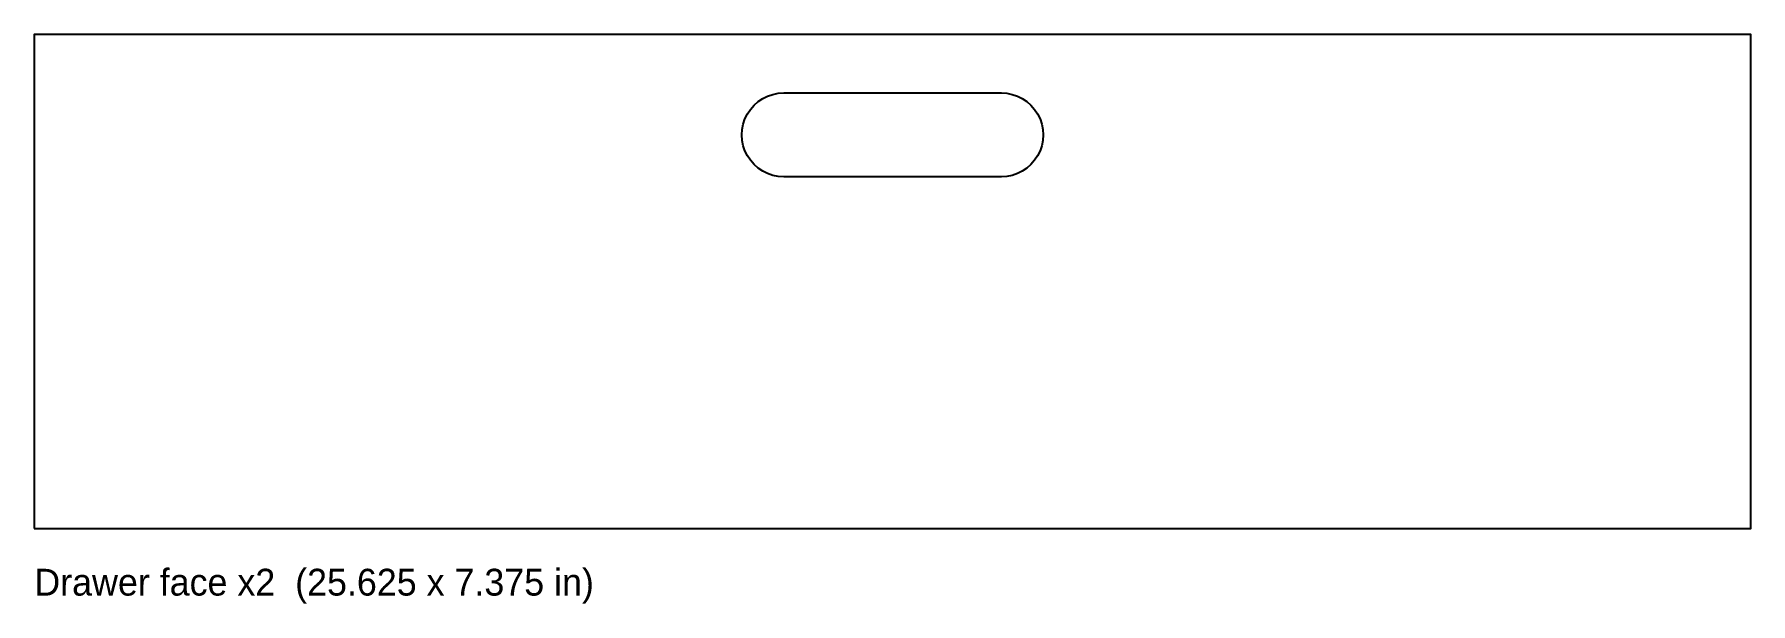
# Model space of a CAD drawing. Header units: inches. Extents: x 0 to 25.6, y -1.1 to 7.4.
import ezdxf

# ---------------------------------------------------------------- set-up
doc = ezdxf.new("R2010")
doc.units = ezdxf.units.IN
doc.header["$MEASUREMENT"] = 0
for name, color, linetype in [('CUT_INSIDE', 5, 'Continuous'), ('CUT_OUTSIDE', 1, 'Continuous'), ('LABEL', 3, 'Continuous')]:
    doc.layers.add(name, color=color, linetype=linetype)

msp = doc.modelspace()

# ---------------------------------------------------------------- linework, layer by layer
at = {"layer": 'CUT_INSIDE'}
msp.add_lwpolyline([(11.188, 6.5), (14.438, 6.5), (14.519, 6.495), (14.599, 6.479), (14.677, 6.452), (14.75, 6.416), (14.818, 6.371), (14.879, 6.317), (14.933, 6.255), (14.979, 6.188), (15.015, 6.114), (15.041, 6.037), (15.057, 5.957), (15.062, 5.875), (15.057, 5.793), (15.041, 5.713), (15.015, 5.636), (14.979, 5.562), (14.933, 5.495), (14.879, 5.433), (14.818, 5.379), (14.75, 5.334), (14.677, 5.298), (14.599, 5.271), (14.519, 5.255), (14.438, 5.25), (11.188, 5.25), (11.106, 5.255), (11.026, 5.271), (10.948, 5.298), (10.875, 5.334), (10.807, 5.379), (10.746, 5.433), (10.692, 5.495), (10.646, 5.562), (10.61, 5.636), (10.584, 5.713), (10.568, 5.793), (10.562, 5.875), (10.568, 5.957), (10.584, 6.037), (10.61, 6.114), (10.646, 6.188), (10.692, 6.255), (10.746, 6.317), (10.807, 6.371), (10.875, 6.416), (10.948, 6.452), (11.026, 6.479), (11.106, 6.495)], close=True, dxfattribs=at)
at = {"layer": 'CUT_OUTSIDE'}
msp.add_lwpolyline([(0, 0), (25.625, 0), (25.625, 7.375), (0, 7.375)], close=True, dxfattribs=at)

# ---------------------------------------------------------------- texts
at = {"layer": 'LABEL'}
msp.add_text('Drawer face x2  (25.625 x 7.375 in)', height=0.4, dxfattribs=at).set_placement((0, -1))

doc.saveas('drawing.dxf')
